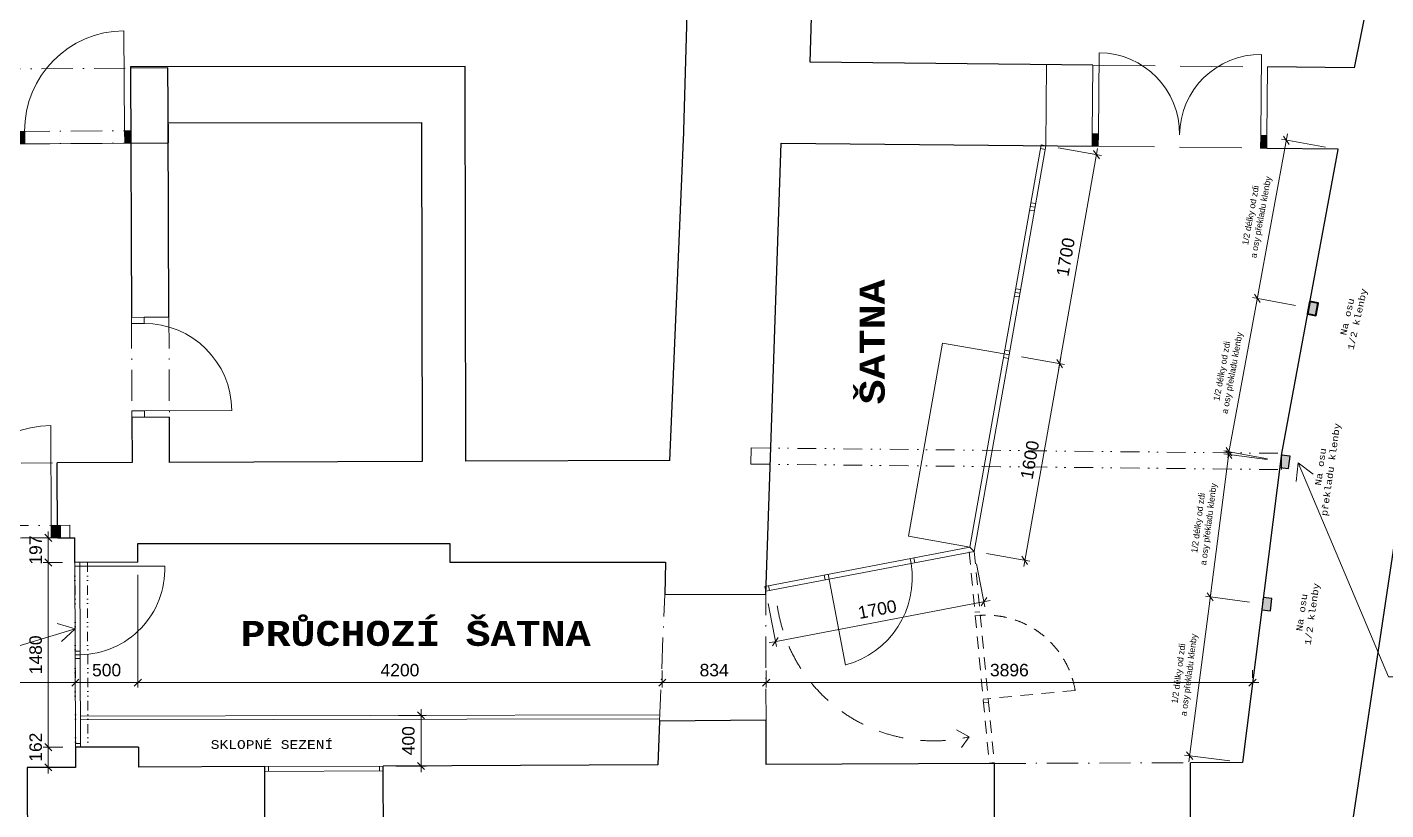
# Model space of a CAD drawing. Header units: millimetres. Extents: x -934 to 41066, y -946 to 28754.
# Drawn here: x 19905 to 30789, y 12575 to 18846 of the extents above; entities that cross this region are included whole.
import ezdxf

# ---------------------------------------------------------------- set-up
doc = ezdxf.new("R2010")
doc.units = ezdxf.units.MM
for name, pattern in [('dvojčerchovaná 3', [370, 150, -70, 10, -60, 10, -70]), ('čerchovaná 4', [420, 250, -80, 10, -80]), ('čárka 3', [34, 20, -14]), ('čárka 4', [240, 150, -90]), ('čárka 6', [700, 500, -200])]:
    doc.linetypes.add(name, pattern=pattern)
for name, color, linetype, lineweight in [('A_popis.exterdoprava_Pero_č.__15', 7, 'Continuous', 13), ('A_strechy.kce_Pero_č.__1', 7, 'Continuous', 5), ('A_zdi.kce_Pero_č.__1', 7, 'Continuous', 30), ('bar', 1, 'Continuous', 18), ('bouraní kce', 1, 'čárka 4', 40), ('C_popisky_Pero_č.__2', 7, 'Continuous', 13), ('Dveře ArchiCADu_Pero_č.__1', 7, 'Continuous', 5), ('Dveře ArchiCADu_Pero_č.__2', 7, 'Continuous', 13), ('koty niky', 1, 'Continuous', 13), ('pohled', 135, 'Continuous', 18), ('vzt', 1, 'čárka 4', 18)]:
    doc.layers.add(name, color=color, linetype=linetype, lineweight=lineweight)
for name, color, linetype in [('A_strechy.kce', 7, 'Continuous'), ('A_zdi.kce', 7, 'Continuous'), ('C_popisky', 7, 'Continuous')]:
    doc.layers.add(name, color=color, linetype=linetype)
doc.styles.add('GENERATED_STYLE_1', font='Courier New Bold.ttf')
doc.styles.add('GENERATED_STYLE_2', font='Courier New.ttf')
doc.styles.get("Standard").update_dxf_attribs({"font": 'Arial.ttf'})
doc.dimstyles.new('1-50', dxfattribs={"dimtxt": 100, "dimasz": 150, "dimexe": 50, "dimexo": 500, "dimgap": 50, "dimtad": 1, "dimdec": 0, "dimtxsty": 'Standard', "dimblk": 'ARCHTICK', "dimblk1": 'ARCHTICK', "dimblk2": 'ARCHTICK', "dimcen": 2.5, "dimdle": 50, "dimclrd": 256, "dimclre": 256, "dimadec": 0, "dimazin": 0, "dimtfac": 1, "dimtdec": 0, "dimtmove": 1, "dimatfit": 3, "dimldrblk": 'ARCHTICK', "dimfxl": 1, "dimlwd": -1, "dimlwe": -1, "dimarcsym": 0})

# ---------------------------------------------------------------- blocks, each defined once
blk = doc.blocks.new('Dveře 21[25]')
at = {"layer": 'Dveře ArchiCADu_Pero_č.__1', "linetype": 'Continuous', "lineweight": 0, "true_color": 0x000000}
for points in [[(20481, -63738), (20531, -63737), (20528, -63637), (20478, -63638)], [(21378, -63611), (21328, -63613), (21331, -63713), (21381, -63711)]]:
    blk.add_hatch(color=18, dxfattribs=at).paths.add_polyline_path(points)
at = {"layer": 'Dveře ArchiCADu_Pero_č.__1', "color": 7, "linetype": 'Continuous', "lineweight": 5}
for p, q in [((21328, -63613), (21304, -62813)), ((20528, -63637), (20478, -63638)), ((20478, -63638), (20481, -63738)), ((20478, -63638), (20481, -63738)), ((20478, -63638), (20481, -63738)), ((20531, -63737), (20528, -63637)), ((21378, -63611), (21328, -63613)), ((21328, -63613), (21331, -63713)), ((21381, -63711), (21378, -63611)), ((21378, -63611), (21381, -63711)), ((21378, -63611), (21381, -63711)), ((20481, -63738), (20531, -63737)), ((21331, -63713), (21381, -63711))]:
    blk.add_line(p, q, dxfattribs=at)
at = {"layer": 'Dveře ArchiCADu_Pero_č.__1', "color": 7, "linetype": 'čerchovaná 4', "lineweight": 5}
for p, q in [((20478, -63638), (21378, -63611)), ((20481, -63738), (21381, -63711))]:
    blk.add_line(p, q, dxfattribs=at)
at = {"layer": 'Dveře ArchiCADu_Pero_č.__1', "color": 7, "linetype": 'Continuous', "lineweight": 5}
blk.add_arc((21328, -63613), 800, 91.7145, 181.7145, dxfattribs=at)
blk = doc.blocks.new('Trám_5', base_point=(26919, -62912))
at = {"layer": 'A_strechy.kce_Pero_č.__1', "color": 7, "linetype": 'dvojčerchovaná 3', "lineweight": 5}
for p, q in [((26918, -62847), (31167, -62781)), ((31169, -62911), (31167, -62781)), ((26920, -62977), (26918, -62847)), ((26920, -62977), (31169, -62911))]:
    blk.add_line(p, q, dxfattribs=at)
blk = doc.blocks.new('_ARCHTICK')
at = {"ltscale": 20}
for p, q in [((-0.71, -0.71), (0.71, 0.71)), ((0, 0), (0, 0))]:
    blk.add_line(p, q, dxfattribs=at)
blk = doc.blocks.new('*D297')
at = {"layer": 'Defpoints', "color": 0, "transparency": 16777216}
for p in [(30163, 16599), (29532, 15444), (29939, 15369)]:
    blk.add_point(p, dxfattribs=at)
at = {"layer": 'koty niky', "transparency": 16777216}
for p, q in [((29768, 16723), (29523, 15395)), ((30065, 16617), (29720, 16681)), ((29840, 15387), (29492, 15452))]:
    blk.add_line(p, q, dxfattribs=at)
at = {"layer": 'koty niky', "transparency": 16777216, "xscale": 40, "yscale": 40, "zscale": 40}
for p, rotation in [((29759, 16674), 79.52189791381133), ((29532, 15444), 259.5218979138113)]:
    blk.add_blockref('_ARCHTICK', p, dxfattribs=dict(at, rotation=rotation))
at = {"layer": 'koty niky', "color": 0, "transparency": 16777216, "insert": (29523, 16082), "char_height": 50, "attachment_point": 5, "rotation": 79.5219}
blk.add_mtext('1/{\\Ftxt|c238;2} délky od zdi {\\Ftxt|c238;\\P}a osy{\\Ftxt|c238; překladu} klenby', dxfattribs=at)
blk = doc.blocks.new('*D298')
at = {"layer": 'Defpoints', "color": 0, "transparency": 16777216}
for p in [(29797, 14227), (29217, 13009), (29640, 12954)]:
    blk.add_point(p, dxfattribs=at)
at = {"layer": 'koty niky', "transparency": 16777216}
for p, q in [((29389, 14331), (29210, 12960)), ((29698, 14240), (29343, 14286)), ((29540, 12967), (29177, 13014))]:
    blk.add_line(p, q, dxfattribs=at)
at = {"layer": 'koty niky', "transparency": 16777216, "xscale": 40, "yscale": 40, "zscale": 40}
for p, rotation in [((29382, 14281), 82.58636758573708), ((29217, 13009), 262.5863675857371)]:
    blk.add_blockref('_ARCHTICK', p, dxfattribs=dict(at, rotation=rotation))
at = {"layer": 'koty niky', "color": 0, "transparency": 16777216, "insert": (29176, 13661), "char_height": 50, "attachment_point": 5, "rotation": 82.5864}
blk.add_mtext('1/{\\Ftxt|c238;2} délky od zdi {\\Ftxt|c238;\\P}a osy{\\Ftxt|c238; překladu} klenby', dxfattribs=at)
blk = doc.blocks.new('*D300')
at = {"layer": 'Defpoints', "color": 0, "transparency": 16777216}
for p in [(29939, 15369), (29382, 14281), (29797, 14227)]:
    blk.add_point(p, dxfattribs=at)
at = {"layer": 'koty niky', "transparency": 16777216}
for p, q in [((29537, 15472), (29376, 14232)), ((29839, 15382), (29491, 15427)), ((29698, 14240), (29343, 14286))]:
    blk.add_line(p, q, dxfattribs=at)
at = {"layer": 'koty niky', "transparency": 16777216, "xscale": 40, "yscale": 40, "zscale": 40}
for p, rotation in [((29531, 15422), 82.58636758573708), ((29382, 14281), 262.5863675857371)]:
    blk.add_blockref('_ARCHTICK', p, dxfattribs=dict(at, rotation=rotation))
at = {"layer": 'koty niky', "color": 0, "transparency": 16777216, "insert": (29333, 14868), "char_height": 50, "attachment_point": 5, "rotation": 82.5864}
blk.add_mtext('1/{\\Ftxt|c238;2} délky od zdi {\\Ftxt|c238;\\P}a osy{\\Ftxt|c238; překladu} klenby', dxfattribs=at)
blk = doc.blocks.new('*D303')
at = {"layer": 'Defpoints', "color": 0, "transparency": 16777216}
for p in [(18459, 13530), (20291, 13594), (20291, 13594)]:
    blk.add_point(p, dxfattribs=at)
at = {"layer": 'pohled', "transparency": 16777216}
for p, q in [((18459, 13630), (18459, 13634)), ((20291, 13694), (20291, 13634)), ((18409, 13594), (20341, 13594))]:
    blk.add_line(p, q, dxfattribs=at)
at = {"layer": 'pohled', "transparency": 16777216, "xscale": 40, "yscale": 40, "zscale": 40, "rotation": 180}
blk.add_blockref('_ARCHTICK', (18459, 13594), dxfattribs=at)
at = {"layer": 'pohled', "transparency": 16777216, "xscale": 40, "yscale": 40, "zscale": 40}
blk.add_blockref('_ARCHTICK', (20291, 13594), dxfattribs=at)
at = {"layer": 'pohled', "color": 0, "transparency": 16777216, "insert": (19375, 13694), "char_height": 100, "attachment_point": 5}
blk.add_mtext('1832', dxfattribs=at)
blk = doc.blocks.new('*D338')
at = {"layer": 'Defpoints', "color": 0, "transparency": 16777216}
for p in [(29993, 17940), (30404, 17865), (30163, 16599)]:
    blk.add_point(p, dxfattribs=at)
at = {"layer": 'koty niky', "transparency": 16777216}
for p, q in [((29750, 16624), (30002, 17990)), ((30306, 17883), (29954, 17948)), ((30065, 16617), (29720, 16681))]:
    blk.add_line(p, q, dxfattribs=at)
at = {"layer": 'koty niky', "transparency": 16777216, "xscale": 40, "yscale": 40, "zscale": 40}
for p, rotation in [((29993, 17940), 79.5218979138113), ((29759, 16674), 259.5218979138113)]:
    blk.add_blockref('_ARCHTICK', p, dxfattribs=dict(at, rotation=rotation))
at = {"layer": 'koty niky', "color": 0, "transparency": 16777216, "insert": (29753, 17330), "char_height": 50, "attachment_point": 5, "rotation": 79.5219}
blk.add_mtext('1/{\\Ftxt|c238;2} délky od zdi {\\Ftxt|c238;\\P}a osy{\\Ftxt|c238; překladu} klenby', dxfattribs=at)
blk = doc.blocks.new('*D339')
at = {"layer": 'Defpoints', "color": 0, "transparency": 16777216}
for p in [(27770, 16221), (28175, 16149), (27492, 14646)]:
    blk.add_point(p, dxfattribs=at)
at = {"layer": 'pohled', "transparency": 16777216}
for p, q in [((27869, 16204), (28215, 16142)), ((27888, 14525), (28184, 16199)), ((27590, 14628), (27936, 14567))]:
    blk.add_line(p, q, dxfattribs=at)
at = {"layer": 'pohled', "transparency": 16777216, "xscale": 40, "yscale": 40, "zscale": 40}
for p, rotation in [((28175, 16149), 79.96800095097979), ((27896, 14574), 259.9680009509798)]:
    blk.add_blockref('_ARCHTICK', p, dxfattribs=dict(at, rotation=rotation))
at = {"layer": 'pohled', "color": 0, "transparency": 16777216, "insert": (27937, 15379), "char_height": 100, "attachment_point": 5, "rotation": 79.968}
blk.add_mtext('1600', dxfattribs=at)
blk = doc.blocks.new('*D378')
at = {"layer": 'Defpoints', "color": 0, "transparency": 16777216}
for p in [(28066, 17895), (28471, 17824), (27770, 16221)]:
    blk.add_point(p, dxfattribs=at)
at = {"layer": 'pohled', "transparency": 16777216}
for p, q in [((28165, 17878), (28511, 17817)), ((28166, 16100), (28480, 17873)), ((27869, 16204), (28215, 16142))]:
    blk.add_line(p, q, dxfattribs=at)
at = {"layer": 'pohled', "transparency": 16777216, "xscale": 40, "yscale": 40, "zscale": 40}
for p, rotation in [((28471, 17824), 79.96800095097979), ((28175, 16149), 259.9680009509798)]:
    blk.add_blockref('_ARCHTICK', p, dxfattribs=dict(at, rotation=rotation))
at = {"layer": 'pohled', "color": 0, "transparency": 16777216, "insert": (28224, 17004), "char_height": 100, "attachment_point": 5, "rotation": 79.968}
blk.add_mtext('1700', dxfattribs=at)
blk = doc.blocks.new('Lomená čára_1', base_point=(18248, -68160))
at = {"layer": 'C_popisky_Pero_č.__2', "color": 1, "linetype": 'Continuous', "lineweight": 13}
for q in [(13659, -66713), (13795, -66651)]:
    blk.add_line((13673, -66564), q, dxfattribs=at)
at = {"layer": 'C_popisky_Pero_č.__2', "color": 1, "linetype": 'Continuous', "lineweight": 13, "flags": 128}
blk.add_lwpolyline([(18248, -68160), (14441, -68258), (13673, -66564)], dxfattribs=at)
blk = doc.blocks.new('Dveře 21[26]')
at = {"layer": 'Dveře ArchiCADu_Pero_č.__1', "linetype": 'Continuous', "lineweight": 0, "true_color": 0x000000}
for points in [[(20988, -60564), (21038, -60563), (21035, -60463), (20985, -60464)], [(21884, -60435), (21834, -60436), (21838, -60536), (21888, -60535)]]:
    blk.add_hatch(color=18, dxfattribs=at).paths.add_polyline_path(points)
at = {"layer": 'Dveře ArchiCADu_Pero_č.__1', "color": 7, "linetype": 'Continuous', "lineweight": 5}
for p, q in [((21834, -60436), (21808, -59637)), ((21035, -60463), (20985, -60464)), ((20985, -60464), (20988, -60564)), ((20985, -60464), (20988, -60564)), ((20985, -60464), (20988, -60564)), ((21038, -60563), (21035, -60463)), ((21884, -60435), (21834, -60436)), ((21834, -60436), (21838, -60536)), ((21888, -60535), (21884, -60435)), ((21884, -60435), (21888, -60535)), ((21884, -60435), (21888, -60535)), ((20988, -60564), (21038, -60563)), ((21838, -60536), (21888, -60535))]:
    blk.add_line(p, q, dxfattribs=at)
at = {"layer": 'Dveře ArchiCADu_Pero_č.__1', "color": 7, "linetype": 'čerchovaná 4', "lineweight": 5}
for p, q in [((20985, -60464), (21884, -60435)), ((20988, -60564), (21888, -60535))]:
    blk.add_line(p, q, dxfattribs=at)
at = {"layer": 'Dveře ArchiCADu_Pero_č.__1', "color": 7, "linetype": 'Continuous', "lineweight": 5}
blk.add_arc((21834, -60436), 800, 91.8728, 181.8728, dxfattribs=at)
blk = doc.blocks.new('*D373')
at = {"layer": 'Defpoints', "color": 0, "ltscale": 0.5, "transparency": 16777216}
for p in [(20791, 14558), (20291, 13594), (20791, 13594)]:
    blk.add_point(p, dxfattribs=at)
at = {"layer": 'pohled', "ltscale": 0.5, "transparency": 16777216}
for p, q in [((20791, 14458), (20791, 13554)), ((20291, 13694), (20291, 13634)), ((20241, 13594), (20841, 13594))]:
    blk.add_line(p, q, dxfattribs=at)
at = {"layer": 'pohled', "ltscale": 0.5, "transparency": 16777216, "xscale": 40, "yscale": 40, "zscale": 40, "rotation": 180}
blk.add_blockref('_ARCHTICK', (20291, 13594), dxfattribs=at)
at = {"layer": 'pohled', "ltscale": 0.5, "transparency": 16777216, "xscale": 40, "yscale": 40, "zscale": 40}
blk.add_blockref('_ARCHTICK', (20791, 13594), dxfattribs=at)
at = {"layer": 'pohled', "color": 0, "ltscale": 0.5, "transparency": 16777216, "insert": (20541, 13694), "char_height": 100, "attachment_point": 5}
blk.add_mtext('500', dxfattribs=at)
blk = doc.blocks.new('*D374')
at = {"layer": 'Defpoints', "color": 0, "ltscale": 0.5, "transparency": 16777216}
for p in [(20791, 14558), (24992, 13791), (24992, 13594)]:
    blk.add_point(p, dxfattribs=at)
at = {"layer": 'pohled', "ltscale": 0.5, "transparency": 16777216}
for p, q in [((20791, 14458), (20791, 13554)), ((24992, 13691), (24992, 13554)), ((20741, 13594), (25042, 13594))]:
    blk.add_line(p, q, dxfattribs=at)
at = {"layer": 'pohled', "ltscale": 0.5, "transparency": 16777216, "xscale": 40, "yscale": 40, "zscale": 40, "rotation": 180}
blk.add_blockref('_ARCHTICK', (20791, 13594), dxfattribs=at)
at = {"layer": 'pohled', "ltscale": 0.5, "transparency": 16777216, "xscale": 40, "yscale": 40, "zscale": 40}
blk.add_blockref('_ARCHTICK', (24992, 13594), dxfattribs=at)
at = {"layer": 'pohled', "color": 0, "ltscale": 0.5, "transparency": 16777216, "insert": (22891, 13694), "char_height": 100, "attachment_point": 5}
blk.add_mtext('4200', dxfattribs=at)
blk = doc.blocks.new('*D375')
at = {"layer": 'Defpoints', "color": 0, "ltscale": 0.5, "transparency": 16777216}
for p in [(24992, 13791), (25825, 13791), (25825, 13594)]:
    blk.add_point(p, dxfattribs=at)
at = {"layer": 'pohled', "ltscale": 0.5, "transparency": 16777216}
for p, q in [((24992, 13691), (24992, 13554)), ((25825, 13691), (25825, 13554)), ((24942, 13594), (25875, 13594))]:
    blk.add_line(p, q, dxfattribs=at)
at = {"layer": 'pohled', "ltscale": 0.5, "transparency": 16777216, "xscale": 40, "yscale": 40, "zscale": 40, "rotation": 180}
blk.add_blockref('_ARCHTICK', (24992, 13594), dxfattribs=at)
at = {"layer": 'pohled', "ltscale": 0.5, "transparency": 16777216, "xscale": 40, "yscale": 40, "zscale": 40}
blk.add_blockref('_ARCHTICK', (25825, 13594), dxfattribs=at)
at = {"layer": 'pohled', "color": 0, "ltscale": 0.5, "transparency": 16777216, "insert": (25408, 13694), "char_height": 100, "attachment_point": 5}
blk.add_mtext('834', dxfattribs=at)
blk = doc.blocks.new('*D316')
at = {"layer": 'Defpoints', "color": 0, "ltscale": 0.5, "transparency": 16777216}
for p in [(25825, 13791), (29721, 13594), (29721, 13594)]:
    blk.add_point(p, dxfattribs=at)
at = {"layer": 'pohled', "ltscale": 0.5, "transparency": 16777216}
for p, q in [((25825, 13691), (25825, 13554)), ((29721, 13694), (29721, 13634)), ((25775, 13594), (29771, 13594))]:
    blk.add_line(p, q, dxfattribs=at)
at = {"layer": 'pohled', "ltscale": 0.5, "transparency": 16777216, "xscale": 40, "yscale": 40, "zscale": 40, "rotation": 180}
blk.add_blockref('_ARCHTICK', (25825, 13594), dxfattribs=at)
at = {"layer": 'pohled', "ltscale": 0.5, "transparency": 16777216, "xscale": 40, "yscale": 40, "zscale": 40}
blk.add_blockref('_ARCHTICK', (29721, 13594), dxfattribs=at)
at = {"layer": 'pohled', "color": 0, "ltscale": 0.5, "transparency": 16777216, "insert": (27773, 13694), "char_height": 100, "attachment_point": 5}
blk.add_mtext('3896', dxfattribs=at)
blk = doc.blocks.new('*D318')
at = {"layer": 'Defpoints', "color": 0, "ltscale": 0.5, "transparency": 16777216}
for p in [(22778, 13332), (23060, 13332), (22757, 12926)]:
    blk.add_point(p, dxfattribs=at)
at = {"layer": 'pohled', "ltscale": 0.5, "transparency": 16777216}
for p, q in [((22878, 13332), (23100, 13332)), ((23060, 12876), (23060, 13382)), ((22857, 12926), (23100, 12926))]:
    blk.add_line(p, q, dxfattribs=at)
at = {"layer": 'pohled', "ltscale": 0.5, "transparency": 16777216, "xscale": 40, "yscale": 40, "zscale": 40}
for p, rotation in [((23060, 13332), 90), ((23060, 12926), 270)]:
    blk.add_blockref('_ARCHTICK', p, dxfattribs=dict(at, rotation=rotation))
at = {"layer": 'pohled', "color": 0, "ltscale": 0.5, "transparency": 16777216, "insert": (22959, 13129), "char_height": 100, "attachment_point": 5, "rotation": 90}
blk.add_mtext('400', dxfattribs=at)
blk = doc.blocks.new('*D293')
at = {"layer": 'Defpoints', "color": 0, "transparency": 16777216}
for p in [(20074, 14557), (20287, 14557), (20291, 13077)]:
    blk.add_point(p, dxfattribs=at)
at = {"layer": 'pohled', "transparency": 16777216}
for p, q in [((20074, 13027), (20074, 14607)), ((20187, 14557), (20034, 14557)), ((20191, 13077), (20034, 13077))]:
    blk.add_line(p, q, dxfattribs=at)
at = {"layer": 'pohled', "transparency": 16777216, "xscale": 40, "yscale": 40, "zscale": 40}
for p, rotation in [((20074, 14557), 90), ((20074, 13077), 270)]:
    blk.add_blockref('_ARCHTICK', p, dxfattribs=dict(at, rotation=rotation))
at = {"layer": 'pohled', "color": 0, "transparency": 16777216, "insert": (19973, 13817), "char_height": 100, "attachment_point": 5, "rotation": 90}
blk.add_mtext('1480', dxfattribs=at)
blk = doc.blocks.new('*D367')
at = {"layer": 'Defpoints', "color": 0, "ltscale": 0.5, "transparency": 16777216}
for p in [(20291, 13077), (20074, 12915), (20291, 12915)]:
    blk.add_point(p, dxfattribs=at)
at = {"layer": 'pohled', "ltscale": 0.5, "transparency": 16777216}
for p, q in [((20191, 13077), (20034, 13077)), ((20074, 13127), (20074, 12865)), ((20191, 12915), (20034, 12915))]:
    blk.add_line(p, q, dxfattribs=at)
at = {"layer": 'pohled', "ltscale": 0.5, "transparency": 16777216, "xscale": 40, "yscale": 40, "zscale": 40}
for p, rotation in [((20074, 13077), 90), ((20074, 12915), 270)]:
    blk.add_blockref('_ARCHTICK', p, dxfattribs=dict(at, rotation=rotation))
at = {"layer": 'pohled', "color": 0, "ltscale": 0.5, "transparency": 16777216, "insert": (19973, 13077), "char_height": 100, "attachment_point": 5, "rotation": 90}
blk.add_mtext('162', dxfattribs=at)
blk = doc.blocks.new('*D368')
at = {"layer": 'Defpoints', "color": 0, "ltscale": 0.5, "transparency": 16777216}
for p in [(20074, 14754), (20287, 14754), (20287, 14557)]:
    blk.add_point(p, dxfattribs=at)
at = {"layer": 'pohled', "ltscale": 0.5, "transparency": 16777216}
for p, q in [((20074, 14507), (20074, 14804)), ((20187, 14754), (20034, 14754)), ((20187, 14557), (20034, 14557))]:
    blk.add_line(p, q, dxfattribs=at)
at = {"layer": 'pohled', "ltscale": 0.5, "transparency": 16777216, "xscale": 40, "yscale": 40, "zscale": 40}
for p, rotation in [((20074, 14754), 90), ((20074, 14557), 270)]:
    blk.add_blockref('_ARCHTICK', p, dxfattribs=dict(at, rotation=rotation))
at = {"layer": 'pohled', "color": 0, "ltscale": 0.5, "transparency": 16777216, "insert": (19973, 14656), "char_height": 100, "attachment_point": 5, "rotation": 90}
blk.add_mtext('197', dxfattribs=at)
blk = doc.blocks.new('*D350')
at = {"layer": 'Defpoints', "color": 0, "transparency": 16777216}
for p in [(27492, 14646), (25822, 14326), (27569, 14242)]:
    blk.add_point(p, dxfattribs=at)
at = {"layer": 'pohled', "transparency": 16777216}
for p, q in [((27510, 14547), (27576, 14202)), ((25841, 14228), (25907, 13883)), ((25850, 13913), (27618, 14251))]:
    blk.add_line(p, q, dxfattribs=at)
at = {"layer": 'pohled', "transparency": 16777216, "xscale": 40, "yscale": 40, "zscale": 40}
for p, rotation in [((27569, 14242), 10.82204249905373), ((25899, 13922), 190.8220424990537)]:
    blk.add_blockref('_ARCHTICK', p, dxfattribs=dict(at, rotation=rotation))
at = {"layer": 'pohled', "color": 0, "transparency": 16777216, "insert": (26715, 14181), "char_height": 100, "attachment_point": 5, "rotation": 10.822}
blk.add_mtext('1700', dxfattribs=at)

msp = doc.modelspace()

# ---------------------------------------------------------------- hatches: boundary and pattern name
at = {"layer": 'A_zdi.kce', "linetype": 'Continuous', "lineweight": 0, "true_color": 0x000000}
msp.add_hatch(color=18, dxfattribs=at).paths.add_polyline_path([(20734.7, 18016.6), (20735.4, 17916.6), (20736.6, 17916.6), (20735.9, 18016.6)])
at = {"layer": 'A_zdi.kce', "linetype": 'Continuous', "lineweight": 0, "true_color": 0xffffff}
msp.add_hatch(color=7, dxfattribs=at).paths.add_polyline_path([(20146.2, 14854.2), (20146.6, 14754.2), (20176.6, 14754.4), (20175.8, 14854.3)])
at = {"layer": 'bar', "ltscale": 0.5}
h = msp.add_hatch(dxfattribs=at)
h.set_pattern_fill('ANSI33', color=1, scale=200)
h.set_pattern_definition([(45, (58385.35, 169551.085), (-35.355339, 35.355339), []), (45, (58420.704, 169551.085), (-35.355339, 35.355339), [25, -12.5])])
h.paths.add_polyline_path([(30247.6, 16634.2), (30178.8, 16646.9), (30160.6, 16548.6), (30229.4, 16535.9)])
h.paths.add_polyline_path([(30021.8, 15409.2), (29953, 15417.6), (29952, 15317), (30009.5, 15309.9)])
h.paths.add_polyline_path([(29953, 15417.6), (29952.3, 15417.7), (29940.1, 15318.5), (29952, 15317)])
h.paths.add_polyline_path([(29876.9, 14267.9), (29807.4, 14276.5), (29795.2, 14177.2), (29864.7, 14168.7)])
h.paths.add_polyline_path([(27321.5, 12244.9), (27221.5, 12244.9), (27221.5, 12175.4), (27321.5, 12175.8)])
at = {"layer": 'Dveře ArchiCADu_Pero_č.__1', "linetype": 'Continuous', "lineweight": 0, "true_color": 0x000000}
for points in [[(28435.4, 17891.5), (28485.4, 17891), (28486.4, 17991), (28436.4, 17991.5)], [(29836.3, 17977), (29786.3, 17977.6), (29785.3, 17877.6), (29835.3, 17877)]]:
    msp.add_hatch(color=18, dxfattribs=at).paths.add_polyline_path(points)

# ---------------------------------------------------------------- linework, layer by layer
at = {"layer": 'A_strechy.kce_Pero_č.__1', "color": 7, "linetype": 'dvojčerchovaná 3', "lineweight": 5}
msp.add_line((25703.1, 15345), (25704.4, 15475), dxfattribs=at)
at = {"layer": 'A_strechy.kce_Pero_č.__1', "color": 7, "linetype": 'dvojčerchovaná 3', "lineweight": 5, "flags": 128}
msp.add_lwpolyline([(25704.8, 15345), (29937.5, 15301.3)], dxfattribs=at)
at = {"layer": 'A_zdi.kce_Pero_č.__1', "color": 7, "linetype": 'Continuous', "lineweight": 5}
for p, q in [((20732.5, 18516.6), (20736.6, 17916.6)), ((29836.3, 17977), (29842, 18527)), ((20734.7, 18016.6), (20735.4, 17916.6)), ((20740.6, 16520.8), (20840.6, 16521.2)), ((20840.6, 16521.2), (21040.6, 16522)), ((20743.9, 15720.8), (20843.9, 15721.2)), ((20843.9, 15721.2), (21043.9, 15722)), ((20146.2, 14854.2), (20146.6, 14754.2))]:
    msp.add_line(p, q, dxfattribs=at)
at = {"layer": 'A_zdi.kce_Pero_č.__1', "color": 7, "linetype": 'Continuous', "lineweight": 30}
msp.add_line((20146.6, 14754.2), (20144.2, 15354.2), dxfattribs=at)
at = {"layer": 'A_zdi.kce_Pero_č.__1', "color": 7, "linetype": 'Continuous', "lineweight": 30, "flags": 128}
for points in [[(26178.2, 18564.8), (26302.7, 22772.1)], [(31354.9, 22580.7), (30536.1, 18519.9)], [(25203.1, 19420.9), (25158.8, 17925.2)], [(23413.4, 18531.2), (20732.4, 18527.6)], [(20732.4, 18527.6), (20740.6, 16520.8)], [(21031.3, 18518.7), (20732.5, 18516.6)], [(21035.4, 17918.7), (21031.3, 18518.7)], [(23419.6, 15367.6), (23413.4, 18531.2)], [(28442.1, 18541.4), (26178.2, 18564.8)], [(30536.1, 18519.9), (29842, 18527)], [(21034.3, 18078), (23064.3, 18080.7)], [(21040.6, 16522), (21034.3, 18078)], [(23064.3, 18080.7), (23069.6, 15366.1)], [(20735.4, 17916.6), (20736.6, 17916.6)], [(20736.6, 17916.6), (21035.4, 17918.7)], [(25159, 17944.7), (25050.6, 15374.6)], [(25820.8, 14299.3), (25945.5, 17917.1)], [(25945.5, 17917.1), (28435.4, 17891.5)], [(29835.3, 17877), (30405.3, 17871.2)], [(30403.9, 17864.5), (29954, 15431.2)], [(30405.3, 17871.2), (30403.9, 17864.5)], [(20743.9, 15720.8), (20745.3, 15356.7)], [(21045.3, 15357.9), (21043.9, 15722)], [(20745.3, 15356.7), (20144.2, 15354.2)], [(20745.3, 15356.7), (20144.2, 15354.2)], [(23069.6, 15366.1), (21045.3, 15357.9)], [(23069.6, 15366.1), (21045.3, 15357.9)], [(25055.5, 15374.6), (23419.6, 15367.6)], [(25055.5, 15374.6), (23419.6, 15367.6)], [(29954, 15431.2), (29639.6, 12954.3)], [(30490.2, 12251.2), (30942.5, 15277.2)], [(20146.6, 14754.2), (20287.2, 14754.2)], [(25820.8, 14299.3), (25011.7, 14296.6)], [(25823.6, 13293.8), (24971.3, 13285.8)], [(25825.1, 12938.8), (25823.6, 13293.8)], [(29639.6, 12954.3), (29224.2, 12952.6)], [(21807.2, 12922.4), (20797.2, 12918.3)], [(24957.2, 12935.3), (22757.2, 12926.3)], [(27654.2, 12946.7), (25825.1, 12938.8)]]:
    msp.add_lwpolyline(points, dxfattribs=at)
at = {"layer": 'A_zdi.kce_Pero_č.__1', "color": 7, "linetype": 'Continuous', "lineweight": 5, "flags": 128}
for points in [[(20246.2, 14854.6), (20146.2, 14854.2)], [(20246.6, 14754.6), (20246.2, 14854.6)], [(20176.6, 14754.4), (20246.6, 14754.6)]]:
    msp.add_lwpolyline(points, dxfattribs=at)
at = {"layer": 'A_zdi.kce_Pero_č.__1', "color": 1, "lineweight": 30}
for points in [[(20287.2, 14556.8), (20287.2, 14754.8)], [(20791.5, 14558.3), (20791.5, 14708.3)], [(20291.5, 13076.8), (20291.5, 12914.7)], [(20796.7, 13078.3), (20797.2, 12918.3)]]:
    msp.add_lwpolyline(points, dxfattribs=at)
at = {"layer": 'A_zdi.kce_Pero_č.__1', "lineweight": 30}
for points in [[(20791.5, 14708.3), (23291.5, 14708.3), (23291.5, 14558.3), (25019.2, 14558.3)], [(25019.2, 14558.3), (25011.7, 14296.6)], [(24971.3, 13285.8), (24957.2, 12935.3)], [(29224.2, 12340.2), (29224.2, 12952.6)], [(21809.7, 12322.4), (21807.2, 12922.4)], [(22759.6, 12326.3), (22757.2, 12926.3)], [(27654.2, 12340.2), (27654.2, 12946.7)]]:
    msp.add_lwpolyline(points, dxfattribs=at)
at = {"layer": 'A_zdi.kce_Pero_č.__1', "color": 1, "linetype": 'Continuous', "lineweight": 30, "flags": 128}
for points in [[(20791.5, 14558.3), (20287.2, 14556.8)], [(20791.5, 14558.3), (20791.5, 14558.3)], [(20795.7, 13078.3), (20291.5, 13076.8)]]:
    msp.add_lwpolyline(points, dxfattribs=at)
at = {"layer": 'A_zdi.kce_Pero_č.__1', "color": 7, "linetype": 'Continuous', "lineweight": 30, "flags": 128}
msp.add_lwpolyline([(20291.5, 12914.7), (19905.5, 12914.7, 0.4152152), (19905, 12914.2), (19907.7, 12150.2, 0.4143922), (19908.2, 12149.7), (27434.2, 12180.5)], format="xyb", dxfattribs=at)
at = {"layer": 'bouraní kce', "color": 1, "linetype": 'Continuous', "flags": 128}
msp.add_lwpolyline([(30178.8, 16646.9), (30160.6, 16548.6), (30229.4, 16535.9), (30247.6, 16634.2)], close=True, dxfattribs=at)
at = {"layer": 'bouraní kce', "color": 1, "linetype": 'Continuous', "lineweight": 30, "flags": 128}
for points in [[(29952.3, 15417.7), (29940.1, 15318.5), (30009.5, 15309.9), (30021.8, 15409.2)], [(29807.4, 14276.5), (29795.2, 14177.2), (29864.7, 14168.7), (29876.9, 14267.9)]]:
    msp.add_lwpolyline(points, close=True, dxfattribs=at)
at = {"layer": 'C_popisky_Pero_č.__2', "color": 1, "linetype": 'Continuous', "lineweight": 13}
for q in [(20145.4, 14068.8), (20178.7, 13922.6)]:
    msp.add_line((20288.8, 14024.6), q, dxfattribs=at)
at = {"layer": 'C_popisky_Pero_č.__2', "color": 1, "linetype": 'Continuous', "lineweight": 13, "flags": 128}
msp.add_lwpolyline([(15912.2, 13398), (18218, 13398), (20288.8, 14024.6)], dxfattribs=at)
at = {"layer": 'Dveře ArchiCADu_Pero_č.__1', "color": 7, "linetype": 'Continuous', "lineweight": 5}
for p, q in [((28486.4, 17991), (28493.1, 18640.9)), ((29786.3, 17977.6), (29793, 18627.5)), ((20732.5, 18516.6), (20736.6, 17916.6)), ((28066.4, 17895.3), (28070.5, 18545.3)), ((28436.4, 17991.5), (28442.1, 18541.4)), ((29836.3, 17977), (29842, 18527)), ((28435.4, 17891.5), (28436.4, 17991.5)), ((28486.4, 17991), (28436.4, 17991.5)), ((28485.4, 17891), (28486.4, 17991)), ((29786.3, 17977.6), (29785.3, 17877.6)), ((29836.3, 17977), (29786.3, 17977.6)), ((29835.3, 17877), (29836.3, 17977)), ((28435.4, 17891.5), (28485.4, 17891)), ((29785.3, 17877.6), (29835.3, 17877)), ((20840.6, 16521.2), (20740.6, 16520.8)), ((20740.6, 16520.8), (20840.6, 16521.2)), ((20740.6, 16520.8), (20840.6, 16521.2)), ((20740.6, 16520.8), (20740.8, 16470.8)), ((20740.8, 16470.8), (20840.8, 16471.2)), ((20840.6, 16521.2), (21040.6, 16522)), ((20840.8, 16471.2), (20840.6, 16521.2)), ((20843.6, 15771.2), (20743.6, 15770.8)), ((20743.6, 15770.8), (20743.9, 15720.8)), ((20743.9, 15720.8), (20843.9, 15721.2)), ((20743.9, 15720.8), (20843.9, 15721.2)), ((20743.9, 15720.8), (20843.9, 15721.2)), ((20843.6, 15771.2), (21543.6, 15774)), ((20843.9, 15721.2), (20843.6, 15771.2)), ((20843.9, 15721.2), (21043.9, 15722))]:
    msp.add_line(p, q, dxfattribs=at)
at = {"layer": 'Dveře ArchiCADu_Pero_č.__1', "color": 7, "linetype": 'čerchovaná 4', "lineweight": 5}
for p, q in [((19180.6, 18506), (20732.5, 18516.6)), ((19184.7, 17906), (20736.6, 17916.6)), ((20740.6, 16520.8), (20743.9, 15720.8)), ((21040.6, 16522), (21043.9, 15722))]:
    msp.add_line(p, q, dxfattribs=at)
at = {"layer": 'Dveře ArchiCADu_Pero_č.__1', "color": 7, "linetype": 'čárka 6', "lineweight": 5}
for p, q in [((28442.1, 18541.4), (29842, 18527)), ((28435.4, 17891.5), (29835.3, 17877))]:
    msp.add_line(p, q, dxfattribs=at)
at = {"layer": 'Dveře ArchiCADu_Pero_č.__1', "color": 7, "linetype": 'Continuous', "lineweight": 5}
for centre, radius, start, end in [((28486.4, 17991), 650, 359.40962, 89.40962), ((29786.3, 17977.6), 650, 89.40962, 179.40962), ((20843.6, 15771.2), 700, 0.23337, 90.23337)]:
    msp.add_arc(centre, radius, start, end, dxfattribs=at)
at = {"layer": 'Dveře ArchiCADu_Pero_č.__2', "color": 7, "linetype": 'čerchovaná 4', "lineweight": 13}
for p, q in [((19016.3, 15349.6), (20144.2, 15354.2)), ((20146.6, 14754.2), (20144.2, 15354.2)), ((19018.7, 14749.6), (20146.6, 14754.2)), ((24971.3, 13285.8), (25011.7, 14296.6)), ((25823.6, 13293.8), (25820.8, 14299.3)), ((27654.2, 12946.7), (29224.2, 12952.6))]:
    msp.add_line(p, q, dxfattribs=at)
at = {"layer": 'pohled', "color": 1}
for points in [[(28028, 17901.9), (27730.9, 16228)], [(28066.4, 17895.1), (27770.3, 16221.1)], [(27984.5, 17432.3), (27945.9, 17439.1)], [(27974.1, 17373.2), (27935.4, 17380)], [(27979.3, 17402.7), (27940.6, 17409.6)], [(27852.1, 16683.9), (27813, 16690.8)], [(27857.4, 16713.4), (27818.3, 16720.3)], [(27862.6, 16743), (27823.5, 16749.9)], [(26964.6, 14766.7), (27238.5, 16315.1)], [(27730.9, 16228), (27238.5, 16315.1)], [(27457, 14679.6), (27730.9, 16228)], [(27491.5, 14645.5), (27770.3, 16221.1)], [(27770.3, 16221.1), (27730.9, 16228.1)], [(27770.3, 16221.1), (27730.9, 16228)], [(27775.5, 16250.6), (27736.1, 16257.6)], [(27765, 16191.5), (27725.6, 16198.5)], [(27456, 14679.5), (26964.5, 14766.4)], [(27457, 14679.6), (25814.3, 14365.6)], [(27491.5, 14645.5), (25821.8, 14326.3)], [(27491.5, 14645.5), (27457, 14679.6)], [(20287.2, 14556.8), (20291.5, 13076.8)], [(20327.2, 14556.9), (20331.5, 13076.9)], [(20329.3, 13846.9), (20289.3, 13846.8)], [(20329.3, 13816.9), (20289.3, 13816.8)], [(20329.4, 13786.9), (20289.4, 13786.8)]]:
    msp.add_lwpolyline(points, dxfattribs=at)
at = {"layer": 'pohled'}
for points in [[(28061.2, 17865.5), (28022.8, 17872.3)], [(28066.4, 17895.1), (28028, 17901.9)], [(25825.1, 12938.8), (25823.6, 13293.8)]]:
    msp.add_lwpolyline(points, dxfattribs=at)
at = {"layer": 'pohled', "color": 1, "ltscale": 0.5}
for points in [[(26985.7, 14548.8), (26978.2, 14588.1)], [(27015.2, 14554.5), (27007.7, 14593.8)], [(20327.3, 14526.9), (21007.3, 14526.9)], [(25851.2, 14332), (25843.7, 14371.3)], [(26298.2, 14417.4), (26290.6, 14456.7)], [(26459.1, 13735.5), (26320.1, 14462.3)], [(25821.8, 14326.3), (25814.3, 14365.6)], [(27651.9, 12953.1), (27612, 12949.3)]]:
    msp.add_lwpolyline(points, dxfattribs=at)
at = {"layer": 'pohled', "color": 1, "linetype": 'čárka 3', "ltscale": 5}
for points in [[(27451.8, 14641), (27612, 12949.3)], [(27491.5, 14645.5), (27651.9, 12953.1)], [(27537.3, 14162.7), (27497.5, 14158.9)], [(27540.1, 14132.8), (27500.3, 14129.1)], [(28300.2, 13531.8), (27563.5, 13462)], [(27606.1, 13435.9), (27566.3, 13432.2)]]:
    msp.add_lwpolyline(points, dxfattribs=at)
at = {"layer": 'pohled', "color": 1, "linetype": 'Continuous', "lineweight": 5, "flags": 128}
for points in [[(20327.3, 14526.9), (20287.3, 14526.8)], [(20331.4, 13106.9), (20291.4, 13106.8)]]:
    msp.add_lwpolyline(points, dxfattribs=at)
at = {"layer": 'pohled', "color": 0, "linetype": 'Continuous', "lineweight": 5, "flags": 128}
for points in [[(24973.3, 13335.3), (20330.7, 13326.3)], [(24973.3, 13305.3), (20330.8, 13296.3)]]:
    msp.add_lwpolyline(points, dxfattribs=at)
at = {"layer": 'pohled', "color": 1, "linetype": 'čárka 3', "ltscale": 10}
for points in [[(27449.9, 13159.9), (27348.6, 13216.5)], [(27449.9, 13159.9), (27389.6, 13075.7)]]:
    msp.add_lwpolyline(points, dxfattribs=at)
at = {"layer": 'pohled', "color": 0}
for points in [[(22757.2, 12926.3), (21807.2, 12922.4)], [(21807.4, 12882.4), (21807.4, 12922.4)], [(22757.4, 12886.3), (21807.4, 12882.4)], [(21837.4, 12882.4), (21837.4, 12922.4)], [(22727.4, 12886.3), (22727.4, 12926.3)], [(22757.4, 12886.3), (22757.4, 12926.3)]]:
    msp.add_lwpolyline(points, dxfattribs=at)
at = {"layer": 'pohled', "color": 1, "ltscale": 0.5}
for centre, radius, start, end in [((20317.3, 14507.1), 690.3, 271.00185, 1.64631), ((26273.2, 14433), 721.8, 284.91863, 9.23436)]:
    msp.add_arc(centre, radius, start, end, dxfattribs=at)
at = {"layer": 'pohled', "color": 1, "linetype": 'čárka 3', "ltscale": 10}
msp.add_arc((27165.8, 14392.7), 1265.1, 188.27109, 282.97543, dxfattribs=at)
at = {"layer": 'pohled', "color": 1, "linetype": 'čárka 3', "ltscale": 5}
msp.add_arc((27588.2, 13412.6), 721.8, 9.50758, 93.82331, dxfattribs=at)
at = {"layer": 'vzt', "color": 1, "linetype": 'dvojčerchovaná 3', "ltscale": 0.5}
for points in [[(20287.2, 14556.8), (20291.5, 13076.8)], [(20387.2, 14557.1), (20391.5, 13077.1)]]:
    msp.add_lwpolyline(points, dxfattribs=at)

# ---------------------------------------------------------------- block references
at = {"layer": 'A_strechy.kce', "color": 7, "lineweight": 5, "rotation": 358.518874422707}
msp.add_blockref('Trám_5', (25703.8, 15410), dxfattribs=at)
at = {"layer": 'C_popisky', "color": 7, "linetype": 'Continuous', "lineweight": 13, "rotation": 358.518874422707}
msp.add_blockref('Lomená čára_1', (34619.4, 13641.6), dxfattribs=at)
at = {"layer": 'Dveře ArchiCADu_Pero_č.__1', "color": 7, "linetype": 'Continuous', "lineweight": 5, "rotation": 358.518874422707}
for name in ['Dveře 21[26]', 'Dveře 21[25]']:
    msp.add_blockref(name, (419.8, 78996.9), dxfattribs=at)

# ---------------------------------------------------------------- texts
at = {"layer": 'A_popis.exterdoprava_Pero_č.__15', "color": 7, "linetype": 'Continuous', "lineweight": 13, "insert": (26777.1, 15823.2), "char_height": 200, "attachment_point": 7, "rotation": 90, "style": 'GENERATED_STYLE_1'}
msp.add_mtext('\\A1;{\\fCourier New|b1|i0|c238|p53;ŠATNA}', dxfattribs=at)
at = {"layer": 'A_popis.exterdoprava_Pero_č.__15', "color": 1, "linetype": 'Continuous', "lineweight": 13, "char_height": 50, "attachment_point": 7, "style": 'GENERATED_STYLE_2'}
for s, insert, rotation in [('\\A1;\\pi-153.4188;{\\fCourier New|b0|i0|c238|p53;Na osu \\P\\pi-255.12821;1/2 klenby}', (30600.9, 16501.8), 77.34559), ('\\A1;\\pi-153.4188;{\\fCourier New|b0|i0|c238|p53;Na osu \\P\\pi-389.31624;překladu klenby}', (30388.6, 15309.4), 81.90703), ('\\A1;\\pi-153.4188;{\\fCourier New|b0|i0|c238|p53;Na osu \\P\\pi-255.12821;1/2 klenby}', (30238.2, 14142.4), 81.90703)]:
    msp.add_mtext(s, dxfattribs=dict(at, insert=insert, rotation=rotation))
at = {"layer": 'A_popis.exterdoprava_Pero_č.__15', "color": 7, "linetype": 'Continuous', "lineweight": 13, "attachment_point": 7}
for s, insert, char_height, style in [('\\A1;{\\fCourier New|b1|i0|c238|p53;PRŮCHOZÍ ŠATNA}', (21612.8, 13885.9), 200, 'GENERATED_STYLE_1'), ('\\A1;{\\fCourier New|b0|i0|c238|p53;SKLOPNÉ SEZENÍ}', (21374.7, 13062.3), 70, 'GENERATED_STYLE_2')]:
    msp.add_mtext(s, dxfattribs=dict(at, insert=insert, char_height=char_height, style=style))

# ---------------------------------------------------------------- dimensions: what is measured, and where the dimension line sits
at = {"layer": 'koty niky'}
for base, p1, p2, angle, picture, middle in [((29993.4, 17940.4), (30163.4, 16598.9), (30403.9, 17864.5), 79.5219, '*D338', (29753.3, 17329.8)), ((29531.8, 15444.5), (30163.4, 16598.9), (29938.5, 15369.3), 79.5219, '*D297', (29522.5, 16081.8)), ((29382.3, 14281.3), (29938.5, 15369.3), (29797.3, 14227.3), 82.58637, '*D300', (29332.6, 14867.9)), ((29216.8, 13009.3), (29797.3, 14227.3), (29639.6, 12954.3), 82.58637, '*D298', (29175.6, 13661.4))]:
    dim = msp.add_linear_dim(base=base, p1=p1, p2=p2, angle=angle, text='1/{\\Ftxt|c238;2} délky od zdi {\\Ftxt|c238;\\P}a osy{\\Ftxt|c238; překladu} klenby', dimstyle='1-50', override={"dimtxt": 50, "dimasz": 40, "dimexe": 40, "dimexo": 100}, dxfattribs=at)
    dim.commit()
    dim.dimension.update_dxf_attribs({"geometry": picture, "text_midpoint": middle})
at = {"layer": 'pohled'}
for base, p1, p2, angle, picture, middle in [((28471.4, 17823.6), (27770.3, 16221.1), (28066.4, 17895.3), 259.968, '*D378', (28224.1, 17004.1)), ((28175.2, 16149.4), (27491.5, 14645.5), (27770.3, 16221.1), 259.968, '*D339', (27936.7, 15379.2)), ((20074.2, 14556.8), (20291.5, 13076.8), (20287.2, 14556.8), 270, '*D293', (19973.5, 13816.8)), ((27568.8, 14241.6), (25821.8, 14326.3), (27491.5, 14645.5), 190.82204, '*D350', (26715, 14180.9)), ((20290.5, 13593.8), (18458.9, 13529.9), (20290.5, 13593.8), 180, '*D303', (19374.7, 13694.5))]:
    dim = msp.add_linear_dim(base=base, p1=p1, p2=p2, angle=angle, dimstyle='1-50', override={"dimtxt": 100, "dimasz": 40, "dimexe": 40, "dimexo": 100}, dxfattribs=at)
    dim.commit()
    dim.dimension.update_dxf_attribs({"geometry": picture, "text_midpoint": middle})
at = {"layer": 'pohled', "ltscale": 0.5}
for base, p1, p2, picture, middle in [((20074.2, 14754.2), (20287.2, 14556.8), (20287.2, 14754.2), '*D368', (20074.2, 14655.5)), ((20074.2, 12914.7), (20291.5, 13076.8), (20291.5, 12914.7), '*D367', (20074.2, 13076.8))]:
    dim = msp.add_linear_dim(base=base, p1=p1, p2=p2, angle=270, dimstyle='1-50', override={"dimtxt": 100, "dimasz": 40, "dimexe": 40, "dimexo": 100}, dxfattribs=at)
    dim.commit()
    dim.dimension.update_dxf_attribs({"geometry": picture, "text_midpoint": middle, "dimtype": 160})
for base, p1, p2, angle, text, picture, middle in [((20791.5, 13593.8), (20290.5, 13593.8), (20791.5, 14558.3), 180, '500', '*D373', (20541, 13694.5)), ((23059.8, 13332.3), (22757.2, 12926.3), (22777.9, 13332.3), 270, '400', '*D318', (22959.1, 13129.3))]:
    dim = msp.add_linear_dim(base=base, p1=p1, p2=p2, angle=angle, text=text, dimstyle='1-50', override={"dimtxt": 100, "dimasz": 40, "dimexe": 40, "dimexo": 100}, dxfattribs=at)
    dim.commit()
    dim.dimension.update_dxf_attribs({"geometry": picture, "text_midpoint": middle})
for base, p1, p2, picture, middle in [((24991.5, 13593.8), (20791.5, 14558.3), (24991.5, 13791.2), '*D374', (22891.5, 13694.5)), ((25825.2, 13593.8), (24991.5, 13791.2), (25825.2, 13791.2), '*D375', (25408.3, 13694.5)), ((29720.8, 13593.8), (25825.2, 13791.2), (29720.8, 13593.8), '*D316', (27773, 13694.5))]:
    dim = msp.add_linear_dim(base=base, p1=p1, p2=p2, angle=180, dimstyle='1-50', override={"dimtxt": 100, "dimasz": 40, "dimexe": 40, "dimexo": 100}, dxfattribs=at)
    dim.commit()
    dim.dimension.update_dxf_attribs({"geometry": picture, "text_midpoint": middle})

doc.saveas('drawing.dxf')
